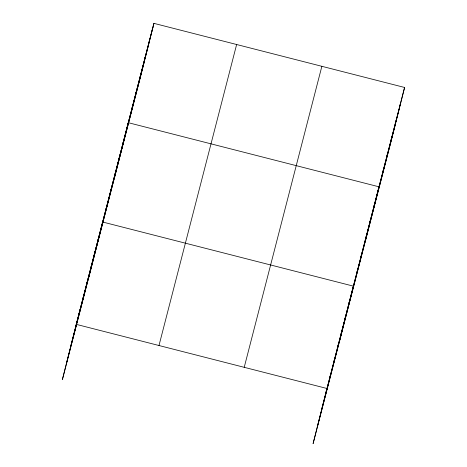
<?xml version="1.0" encoding="UTF-8"?>
<svg xmlns="http://www.w3.org/2000/svg" width="467" height="467" viewBox="0 0 467 467"><rect width="100%" height="100%" fill="white"/><g stroke="black" fill="none" stroke-linecap="round" stroke-linejoin="round"><path stroke-width="0.7" d="M76.261 324.361L62.409 379.531L140.053 78.52L153.912 23.35L404.591 87.469L390.739 142.639L313.088 443.65L326.947 388.48L76.261 324.361L153.912 23.35M79.069 313.591L80.032 309.744M82.84 298.968L83.809 295.121M86.611 284.345L87.58 280.504M90.382 269.728L91.351 265.881M94.153 255.105L95.122 251.258M97.924 240.482L98.893 236.641M88.806 277.188L102.664 222.018L353.35 286.137L339.491 341.307M105.968 209.309L106.931 205.462M110.241 192.754L111.204 188.907M114.508 176.199L115.477 172.352M118.781 159.638L119.745 155.797M123.049 143.083L124.018 139.242M114.427 177.851L128.285 122.687L378.971 186.806L365.112 241.97M131.589 109.973L132.558 106.132M135.862 93.418L136.825 89.571M140.135 76.862L141.098 73.015M144.402 60.307L145.371 56.46M148.675 43.752L149.638 39.905M329.755 377.704L330.718 373.863M333.526 363.087L334.489 359.24M337.297 348.464L338.26 344.623M341.068 333.847L342.031 330M344.839 319.224L345.802 315.377M348.61 304.601L349.579 300.76M356.654 273.428L357.617 269.582M360.921 256.873L361.89 253.026M365.194 240.312L366.157 236.471M369.461 223.757L370.43 219.916M373.734 207.202L374.697 203.361M382.275 174.092L383.244 170.245M386.548 157.537L387.511 153.69M390.815 140.981L391.784 137.135M395.088 124.426L396.051 120.579M399.355 107.871L400.324 104.024M75.298 328.208L152.942 27.197M71.042 345.142L148.687 44.131M66.658 362.596L144.309 61.58M158.99 345.522L236.635 44.511M244.223 367.325L321.868 66.308M325.984 392.327L404.591 87.469M321.728 409.261L399.373 108.251M317.344 426.715L394.989 125.699"/></g></svg>
